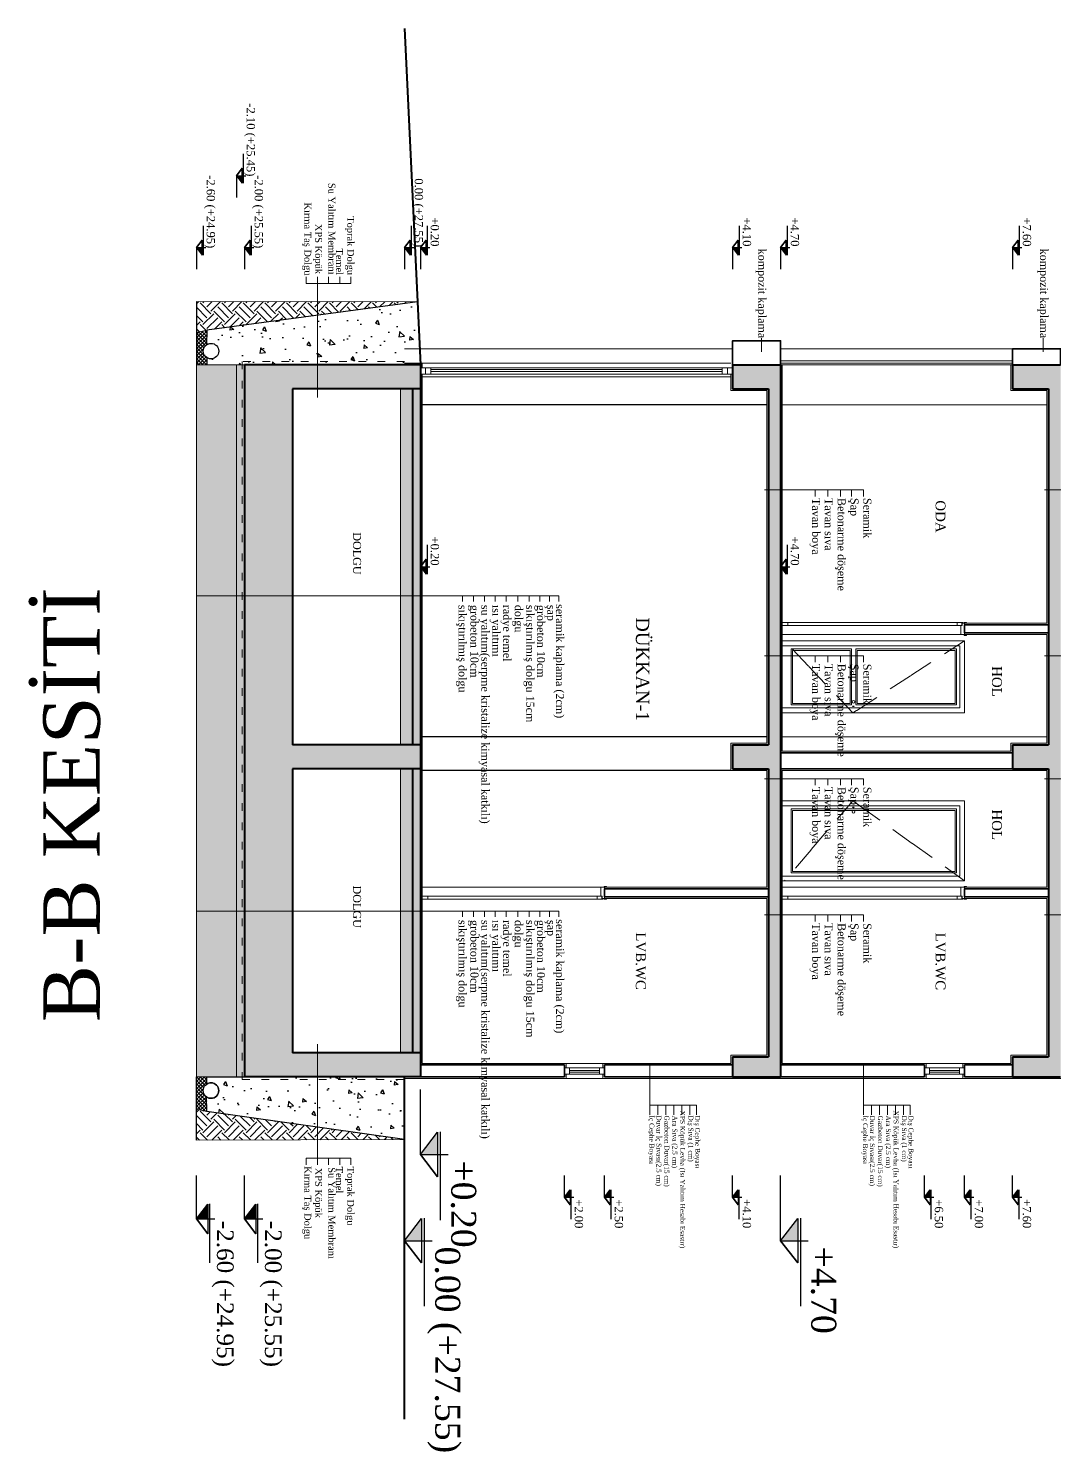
# Model space of a CAD drawing. Header units: centimetres. Extents: x 14449 to 53524, y -19051 to -10746.
# Drawn here: x 22417.9 to 22738.5, y -12371.3 to -11926.7 of the extents above; entities that cross this region are included whole.
import ezdxf

# ---------------------------------------------------------------- set-up
doc = ezdxf.new("R2010")
doc.units = ezdxf.units.CM
for name, pattern in [('ACAD_ISO03W100', [30, 12, -18]), ('DOT', [6.35, 0, -6.35]), ('IZDUSUM1', [20, 7.5, -5, 7.5, 0])]:
    doc.linetypes.add(name, pattern=pattern)
for name, color, linetype, lineweight in [('İNCE', 8, 'Continuous', 5), ('malzeme cizgisi', 242, 'Continuous', 20), ('P-TEFRİŞ', 253, 'Continuous', 5), ('P-ÖLÇÜ İÇ', 243, 'Continuous', 0), ('rtm-cam', 141, 'Continuous', 9), ('rtm-duv tugla', 22, 'Continuous', 35), ('rtm-izdusum-üst ince', 8, 'IZDUSUM1', 5), ('rtm-kapı-ahsap', 35, 'Continuous', 13), ('rtm-kesit katmanı-04', 33, 'Continuous', 25), ('rtm-kesit katmanı-05', 153, 'Continuous', 20), ('rtm-kesit katmanı-06', 136, 'Continuous', 15), ('rtm-mhl-yazı-malzeme', 7, 'Continuous', 13), ('rtm-pen-ahsap', 35, 'Continuous', 13), ('rtm-sembol kot yazı', 7, 'Continuous', 20), ('rtm-sıva', 252, 'Continuous', 15), ('rtm-tarama-betonarme', 51, 'Continuous', 13), ('rtm-tas_betonarme', 50, 'Continuous', 40)]:
    doc.layers.add(name, color=color, linetype=linetype, lineweight=lineweight)
doc.layers.add('KOT', color=1, linetype='Continuous')
doc.layers.add('Tarama', color=7, linetype='Continuous')
doc.styles.add('times new roman_1_18', font='times.ttf', dxfattribs={"height": 0.2})
doc.styles.add('VAZ-OLCU', font='times.ttf', dxfattribs={"height": 60})
doc.styles.add('ölçü', font='times.ttf', dxfattribs={"height": 10})
pattern_1 = [(315, (24182.9706, -3435.154), (1.683798, 1.683798), []), (315, (24182.9706, -3436.8378), (1.683798, 1.683798), [1.190625, -0.5953125])]

# ---------------------------------------------------------------- blocks, each defined once
blk = doc.blocks.new('kotson')
at = {"layer": 'KOT'}
blk.add_hatch(color=256, dxfattribs=at).paths.add_polyline_path([(0.3, 13.6), (18, 0), (18, 13.6)])
for p, q in [((70, 16), (0, 16)), ((18, 0), (0.3, 13.6)), ((0.3, 13.6), (35.6, 13.6)), ((18, 0), (18, 21.9)), ((35.6, 13.6), (18, 0)), ((18, 0), (35.6, 13.6)), ((18, 0), (18, 13.6)), ((18, 0), (-33.7, 0))]:
    blk.add_line(p, q, dxfattribs=at)
blk = doc.blocks.new('gfsdhfdjfg')
at = {"layer": 'malzeme cizgisi'}
for points in [[(-6256, -2123), (-6256, -1670.1)], [(-6256, -1670.1), (-6248.9, -1670.1)], [(-6256, -1681.9), (-6248.9, -1681.9)], [(-6256, -1693.8), (-6248.9, -1693.8)], [(-6256, -1707.2), (-6248.9, -1707.2)], [(-6256, -1721.4), (-6248.9, -1721.4)], [(-6256, -1736), (-6248.9, -1736)], [(-6256, -1749.6), (-6248.9, -1749.6)], [(-6256, -1763.2), (-6248.9, -1763.2)], [(-6256, -1776.9), (-6248.9, -1776.9)], [(-6256, -1790.5), (-6248.9, -1790.5)]]:
    blk.add_lwpolyline(points, dxfattribs=at)
at = {"layer": 'rtm-mhl-yazı-malzeme', "linetype": 'Continuous', "lineweight": 0, "style": 'times new roman_1_18'}
for s, p in [(' seramik kaplama (2cm)', (-6249.5, -1673.7)), ('şap', (-6244.8, -1684.6)), ('grobeton 10cm', (-6244.8, -1697.4)), ('sıkıştırılmış dolgu 15cm', (-6244.8, -1710.9)), ('dolgu', (-6244.8, -1725.1)), ('radye temel ', (-6244.8, -1739.7)), ('ısı yalıtımı', (-6244.8, -1753.3)), ('su yalıtım(serpme kristalize kimyasal katkılı)', (-6244.8, -1766.9)), ('grobeton 10cm', (-6244.8, -1780.5)), ('sıkıştırılmış dolgu ', (-6244.8, -1795.4))]:
    blk.add_text(s, height=10, dxfattribs=at).set_placement(p)

msp = doc.modelspace()

# ---------------------------------------------------------------- hatches: boundary and pattern name
at = {"layer": 'İNCE', "linetype": 'Continuous', "lineweight": -3}
h = msp.add_hatch(dxfattribs=at)
h.set_pattern_fill('EARTH', scale=0.75, angle=-45, style=0)
h.set_pattern_definition([(315, (44048.5524, 7469.9384), (6.7351921, 2e-14), [4.7625, -4.7625]), (315, (44049.815, 7471.201), (6.7351921, 2e-14), [4.7625, -4.7625]), (315, (44051.078, 7472.464), (6.7351921, 2e-14), [4.7625, -4.7625]), (45, (44051.92, 7472.464), (-2e-14, 6.7351921), [4.7625, -4.7625]), (45, (44053.183, 7471.201), (-2e-14, 6.7351921), [4.7625, -4.7625]), (45, (44054.4457, 7469.9384), (-2e-14, 6.7351921), [4.7625, -4.7625])])
h.paths.add_polyline_path([(22470.36, -12012.03), (22470.36, -12021.67), (22473.55, -12020.98), (22500.28, -12017.2), (22539.42, -12012.05)])
h = msp.add_hatch(dxfattribs=at)
h.set_pattern_fill('AR-CONC', scale=0.075, angle=-90, style=0)
h.set_pattern_definition([(320, (44036.052, 7469.938), (-1.1954314, -13.66385), [1.42875, -15.71625]), (265, (44036.052, 7469.938), (14.3292634, 2.6432566), [1.143, -12.573044]), (10.451445, (44035.953, 7468.8), (13.1338314, -11.0205935), [1.2142507, -13.3567683]), (316.1842, (44039.862, 7469.938), (-3.153175, -20.330928), [2.143125, -23.574375]), (6.63556, (44039.6, 7468.244), (18.55696, -17.80531), [1.821377, -20.03517]), (261.18415, (44039.862, 7469.938), (18.55696, -17.80531), [1.714498, -18.85948]), (291, (44038.91, 7468.033), (-7.66989, -11.3710793), [1.42875, -15.71625]), (236, (44038.91, 7468.033), (13.8140975, -4.635152), [1.143, -12.573]), (341.451445, (44038.271, 7467.086), (6.1442077, -16.0062314), [1.2142507, -13.356745]), (307.5, (44036.0524, 7469.9384), (6.3416279, -0.23164524), [0, -12.4206, 0, -12.7635, 0, -12.620625]), (277.5, (44036.0524, 7469.9384), (7.5135431, -5.0114747), [0, -7.2771, 0, -12.13485, 0, -4.810125]), (237.5, (44036.0524, 7474.1865), (-0.4296558, -10.1692946), [0, -4.7625, 0, -14.859, 0, -19.71675]), (227.5, (44036.052, 7476.0915), (1.9069868, -11.1096886), [0, -6.19125, 0, -9.8679, 0, -14.00175])])
edge = h.paths.add_edge_path()
edge.add_line((22473.55, -12020.98), (22473.54, -12025.49))
edge.add_arc((22474.9, -12027.5), 2.42, 90, 124.0183, ccw=False)
edge.add_arc((22474.9, -12027.5), 2.42, -90, 90, ccw=False)
edge.add_arc((22474.9, -12027.5), 2.42, 237.1965, 270, ccw=False)
edge.add_line((22473.58, -12029.54), (22473.58, -12031.72))
edge.add_line((22473.58, -12031.72), (22512.9, -12031.75))
edge.add_line((22512.9, -12031.75), (22540.36, -12031.76))
edge.add_line((22540.36, -12031.76), (22539.42, -12012.05))
edge.add_line((22539.42, -12012.05), (22511, -12015.68))
edge.add_line((22511, -12015.68), (22473.55, -12020.98))
at = {"layer": 'İNCE'}
h = msp.add_hatch(dxfattribs=at)
h.set_pattern_fill('GRAVEL', color=256, scale=0.375, angle=-90)
h.set_pattern_definition([(138.0127875, (24192.49564, -3442.012), (-85.724999995, 76.200000006), [1.281455, -126.864314]), (94.969741, (24191.54314, -3441.15474), (9.525000543, -114.299999955), [2.199018, -217.702683]), (42.510447, (24191.35264, -3438.964), (-104.774999963, -95.25000004), [1.550556, -153.50521]), (177.273689, (24188.9714, -3435.24924), (190.5, -9.52500002), [2.002517, -198.24914]), (202.833654, (24186.97114, -3435.154), (114.299999998, 47.625000004), [1.963626, -194.399279]), (267.273689, (24185.1614, -3435.916), (9.52500002, 190.5), [2.002517, -198.24914]), (307.6942405, (24185.06614, -3437.91624), (-95.250000007, 123.824999995), [2.648226, -262.174182]), (342.2553284, (24186.6854, -3440.01174), (209.549999994, -66.675000018), [2.500198, -247.519712]), (31.4295656, (24189.06664, -3440.77374), (123.824999993, 76.20000001), [2.009299, -198.920796]), (85.236358, (24190.7811, -3439.726), (-9.525000016, -104.775), [2.293925, -112.402264]), (132.3974378, (24190.97164, -3437.44), (-104.775000004, 114.299999996), [2.966542, -293.687897]), (48.814075, (24188.8761, -3444.679), (57.150000005, 66.675), [1.012517, -100.239622]), (81.4692344, (24189.5429, -3443.917), (-19.049999978, -123.825000003), [1.926307, -190.704896]), (135, (24189.8286, -3442.012), (-9.525, -2e-14), [1.347035, -12.123349]), (113.19859, (24190.9716, -3441.3452), (19.05, -47.625), [0.725405, -71.814834]), (201.80141, (24190.6859, -3440.6785), (28.575, 9.525), [1.025871, -50.267824]), (300.963757, (24189.7334, -3441.0595), (19.05, -28.575), [1.666199, -53.873618]), (71.56505, (24190.5906, -3442.4882), (-9.525, -19.05), [1.204827, -28.915868]), (286.38954, (24190.6859, -3435.154), (28.575, -95.25), [1.68783, -167.0956]), (340.346176, (24191.16214, -3436.77324), (-104.775, 38.100000003), [1.415996, -140.183309]), (203.19859, (24192.4956, -3442.4882), (47.625, 19.05), [1.4508, -71.089438]), (253.61046, (24191.16214, -3443.05974), (28.574999993, 95.250000002), [1.68783, -167.0956]), (249.443955, (24184.7804, -3435.154), (19.05, 47.625), [1.627632, -79.754004]), (204.775141, (24184.2089, -3436.678), (104.774999974, 47.625000057), [1.36377, -135.013475]), (336.80141, (24182.9706, -3442.5835), (47.625, -19.05), [1.4508, -71.089438]), (287.354025, (24184.30414, -3443.155), (-38.100000008, 123.824999998), [1.596685, -158.07141]), (339.443955, (24182.9706, -3437.9162), (-47.625, 19.05), [0.813816, -80.56782]), (11.309932, (24182.9706, -3442.012), (38.1, 9.525), [0.48568, -48.082481]), (75.963757, (24183.447, -3441.9167), (-9.525, -28.575), [1.963626, -37.308955]), (96.009006, (24183.92314, -3440.01174), (9.525000005, -95.25), [1.819751, -180.155118]), (213.690068, (24188.8761, -3441.0595), (19.05, 9.525), [1.373715, -32.969161]), (263.1572266, (24187.73314, -3441.8215), (-19.049999992, -161.925000001), [2.398338, -237.435034]), (330.945396, (24187.4474, -3444.2027), (-66.675, 38.1), [0.980656, -97.085221]), (1e-13, (24188.305, -3444.679), (9.525, 9.525), [0.5715, -8.9535]), (30.256437, (24184.2089, -3439.82124), (-66.675000003, -38.099999995), [1.323251, -131.002278]), (318.0127875, (24185.3519, -3439.1545), (85.724999994, -76.200000006), [2.562911, -125.582858]), (270, (24187.257, -3440.869), (9.525, -9.525), [2.4765, -7.0485]), (235.3048465, (24187.2569, -3443.3455), (-66.67499995, -95.250000036), [1.506036, -149.097438]), (164.054604, (24186.3996, -3444.5837), (-38.1, 9.525), [1.386859, -67.956188]), (117.6459754, (24185.06614, -3444.20274), (-95.249999987, 180.975000007), [2.258044, -223.546742]), (85.4260787, (24184.0184, -3442.2025), (9.525, 123.825), [2.38886, -236.496924])])
h.paths.add_polyline_path([(22470.36, -12254.26), (22482.86, -12254.26), (22482.86, -12031.76), (22470.36, -12031.76)])
h = msp.add_hatch(dxfattribs=at)
h.set_pattern_fill('TRIANG', color=256, scale=0.25, angle=-90)
h.set_pattern_definition([(330, (26161.728, -6877.5852), (2.062223, 1.190625), [1.190625, -1.190625]), (30, (26161.728, -6877.5852), (1e-09, 2.38125), [1.190625, -1.190625]), (270, (26162.7592, -6876.9899), (2.062223, -1.190625), [1.190625, -1.190625])])
h.paths.add_polyline_path([(22482.86, -12254.26), (22485.36, -12254.26), (22485.36, -12031.76), (22482.86, -12031.76)])
h = msp.add_hatch(dxfattribs=at)
h.set_pattern_fill('TRIANG', color=256, scale=0.25, angle=-90)
h.set_pattern_definition([(330, (25078.7, -5437.1568), (2.062223, 1.190625), [1.190625, -1.190625]), (30, (25078.7, -5437.1568), (1e-09, 2.38125), [1.190625, -1.190625]), (270, (25079.731, -5436.5614), (2.062223, -1.190625), [1.190625, -1.190625])])
h.paths.add_polyline_path([(22534.11, -12150.51), (22537.86, -12150.51), (22537.86, -12039.26), (22534.11, -12039.26)])
h.paths.add_polyline_path([(22537.86, -12158.01), (22534.11, -12158.01), (22534.11, -12246.76), (22537.86, -12246.76)])
at = {"layer": 'İNCE', "linetype": 'Continuous', "lineweight": -3}
h = msp.add_hatch(dxfattribs=at)
h.set_pattern_fill('AR-CONC', scale=0.075, angle=-90, style=0)
h.set_pattern_definition([(320, (44036.052, 7453.176), (-1.1954314, -13.66385), [1.42875, -15.71625]), (265, (44036.052, 7453.176), (14.3292634, 2.6432566), [1.143, -12.573044]), (10.451445, (44035.953, 7452.038), (13.1338314, -11.0205935), [1.2142507, -13.3567683]), (316.1842, (44039.862, 7453.176), (-3.153175, -20.330928), [2.143125, -23.574375]), (6.63556, (44039.6, 7451.482), (18.55696, -17.80531), [1.821377, -20.03517]), (261.18415, (44039.862, 7453.176), (18.55696, -17.80531), [1.714498, -18.85948]), (291, (44038.91, 7451.271), (-7.66989, -11.3710793), [1.42875, -15.71625]), (236, (44038.91, 7451.271), (13.8140975, -4.635152), [1.143, -12.573]), (341.451445, (44038.271, 7450.324), (6.1442077, -16.0062314), [1.2142507, -13.356745]), (307.5, (44036.0524, 7453.176), (6.3416279, -0.23164524), [0, -12.4206, 0, -12.7635, 0, -12.620625]), (277.5, (44036.0524, 7453.176), (7.5135431, -5.0114747), [0, -7.2771, 0, -12.13485, 0, -4.810125]), (237.5, (44036.0524, 7457.4244), (-0.4296558, -10.1692946), [0, -4.7625, 0, -14.859, 0, -19.71675]), (227.5, (44036.052, 7459.329), (1.9069868, -11.1096886), [0, -6.19125, 0, -9.8679, 0, -14.00175])])
edge = h.paths.add_edge_path()
edge.add_line((22473.55, -12265.04), (22473.54, -12260.52))
edge.add_arc((22474.9, -12258.51), 2.42, 235.9817, 270)
edge.add_arc((22474.9, -12258.51), 2.42, 270, 450)
edge.add_arc((22474.9, -12258.51), 2.42, 450, 482.8035)
edge.add_line((22473.58, -12256.48), (22473.58, -12254.29))
edge.add_line((22473.58, -12254.29), (22512.9, -12254.27))
edge.add_line((22512.9, -12254.27), (22535.36, -12254.26))
edge.add_line((22535.36, -12254.26), (22535.36, -12273.77))
edge.add_line((22535.36, -12273.77), (22511, -12270.33))
edge.add_line((22511, -12270.33), (22473.55, -12265.04))
h = msp.add_hatch(dxfattribs=at)
h.set_pattern_fill('EARTH', scale=0.75, angle=-45, style=0)
h.set_pattern_definition([(315, (44048.5524, 7453.1762), (6.7351921, 2e-14), [4.7625, -4.7625]), (315, (44049.815, 7454.439), (6.7351921, 2e-14), [4.7625, -4.7625]), (315, (44051.078, 7455.702), (6.7351921, 2e-14), [4.7625, -4.7625]), (45, (44051.92, 7455.702), (-2e-14, 6.7351921), [4.7625, -4.7625]), (45, (44053.183, 7454.439), (-2e-14, 6.7351921), [4.7625, -4.7625]), (45, (44054.4457, 7453.1762), (-2e-14, 6.7351921), [4.7625, -4.7625])])
h.paths.add_polyline_path([(22470.36, -12273.98), (22470.36, -12264.35), (22473.55, -12265.04), (22500.28, -12268.82), (22535.36, -12273.77)])
at = {"layer": 'rtm-tarama-betonarme'}
h = msp.add_hatch(dxfattribs=at)
h.set_pattern_fill('ANSI33', color=256, scale=0.375, angle=-90, style=0)
h.set_pattern_definition(pattern_1)
h.paths.add_polyline_path([(22540.36, -12254.26), (22540.36, -12246.76), (22500.36, -12246.76), (22500.36, -12158.01), (22540.36, -12158.01), (22540.36, -12150.51), (22500.36, -12150.51), (22500.36, -12039.26), (22540.36, -12039.26), (22540.36, -12031.76), (22485.36, -12031.76), (22485.36, -12254.26)])
h = msp.add_hatch(dxfattribs=at)
h.set_pattern_fill('ANSI33', color=256, scale=0.375, angle=-90, style=0)
h.set_pattern_definition(pattern_1)
h.paths.add_polyline_path([(22649.11, -12158.01), (22649.11, -12247.99), (22637.86, -12247.99), (22637.86, -12254.26), (22652.86, -12254.26), (22652.86, -12031.76), (22637.86, -12031.76), (22637.86, -12039.26), (22649.11, -12039.26), (22649.11, -12150.51), (22637.86, -12150.51), (22637.86, -12158.01)])
h = msp.add_hatch(dxfattribs=at)
h.set_pattern_fill('ANSI33', color=256, scale=0.375, angle=-90, style=0)
h.set_pattern_definition([(315, (24270.4706, -3435.154), (1.683798, 1.683798), []), (315, (24270.4706, -3436.8378), (1.683798, 1.683798), [1.190625, -0.5953125])])
h.paths.add_polyline_path([(22736.61, -12158.01), (22736.61, -12247.99), (22725.36, -12247.99), (22725.36, -12254.26), (22740.36, -12254.26), (22740.36, -12031.76), (22725.36, -12031.76), (22725.36, -12039.26), (22736.61, -12039.26), (22736.61, -12150.51), (22725.36, -12150.51), (22725.36, -12158.01)])
h = msp.add_hatch(dxfattribs=at)
h.set_pattern_fill('ANSI33', color=256, scale=0.375, angle=-90, style=0)
h.set_pattern_definition([(315, (25078.7, -5437.1568), (1.683798, 1.683798), []), (315, (25078.7, -5438.8406), (1.683798, 1.683798), [1.190625, -0.5953125])])
h.paths.add_polyline_path([(22537.86, -12150.51), (22540.36, -12150.51), (22540.36, -12039.26), (22537.86, -12039.26)])
h.paths.add_polyline_path([(22540.36, -12158.01), (22537.86, -12158.01), (22537.86, -12246.76), (22540.36, -12246.76)])
at = {"layer": 'Tarama'}
h = msp.add_hatch(dxfattribs=at)
h.set_pattern_fill('ANSI37', scale=0.25, angle=-90, style=0)
h.set_pattern_definition([(315, (67803.4173, 12583.2527), (0.561266008, 0.561266008), []), (45, (67803.4173, 12583.2527), (-0.561266008, 0.561266008), [])])
edge = h.paths.add_edge_path()
edge.add_arc((22474.89, -12027.54), 2.42, 122.8035, 180, ccw=False)
edge.add_line((22473.58, -12025.5), (22473.58, -12021.01))
edge.add_line((22473.58, -12021.01), (22470.35, -12021.68))
edge.add_line((22470.35, -12021.68), (22470.35, -12027.54))
edge.add_line((22470.35, -12027.54), (22472.47, -12027.54))
edge = h.paths.add_edge_path()
edge.add_line((22473.58, -12031.75), (22473.58, -12029.57))
edge.add_arc((22474.89, -12027.54), 2.42, 180, 237.1965, ccw=False)
edge.add_line((22472.47, -12027.54), (22470.35, -12027.54))
edge.add_line((22470.35, -12027.54), (22470.35, -12031.75))
edge.add_line((22470.35, -12031.75), (22473.58, -12031.75))
h = msp.add_hatch(dxfattribs=at)
h.set_pattern_fill('ANSI37', scale=0.25, angle=-90, style=0)
h.set_pattern_definition([(315, (67803.4173, 12566.4906), (0.561266008, 0.561266008), []), (45, (67803.4173, 12566.4906), (-0.561266008, 0.561266008), [])])
edge = h.paths.add_edge_path()
edge.add_arc((22474.89, -12258.48), 2.42, 180, 237.1965)
edge.add_line((22473.58, -12260.51), (22473.58, -12265))
edge.add_line((22473.58, -12265), (22470.35, -12264.34))
edge.add_line((22470.35, -12264.34), (22470.35, -12258.48))
edge.add_line((22470.35, -12258.48), (22472.47, -12258.48))
edge = h.paths.add_edge_path()
edge.add_line((22473.58, -12254.26), (22473.58, -12256.44))
edge.add_arc((22474.89, -12258.48), 2.42, 122.8035, 180)
edge.add_line((22472.47, -12258.48), (22470.35, -12258.48))
edge.add_line((22470.35, -12258.48), (22470.35, -12254.26))
edge.add_line((22470.35, -12254.26), (22473.58, -12254.26))

# ---------------------------------------------------------------- linework, layer by layer
at = {"layer": 'İNCE', "color": 7, "linetype": 'Continuous', "lineweight": -3}
for points in [[(22473.55, -12020.98), (22473.54, -12025.49, -0.149533), (22474.9, -12025.08, -1), (22474.9, -12029.92, -0.144118), (22473.58, -12029.54), (22473.58, -12031.72), (22540.36, -12031.76), (22540.36, -12031.76), (22540.36, -12031.76), (22539.42, -12012.05)], [(22473.55, -12265.04), (22473.54, -12260.52, 0.149533), (22474.9, -12260.93, 1), (22474.9, -12256.09, 0.144118), (22473.58, -12256.48), (22473.58, -12254.29), (22535.36, -12254.26), (22535.36, -12254.26), (22535.36, -12254.26), (22535.36, -12273.77)]]:
    msp.add_lwpolyline(points, format="xyb", close=True, dxfattribs=at)
at = {"layer": 'malzeme cizgisi'}
for p, q in [((22504.64, -12006.41), (22504.64, -12004.29)), ((22504.64, -12006.41), (22518.64, -12006.41)), ((22508.14, -12006.41), (22508.14, -12004.29)), ((22508.14, -12041.97), (22508.14, -12006.41)), ((22511.64, -12006.41), (22511.64, -12004.29)), ((22515.14, -12006.41), (22515.14, -12004.29)), ((22518.64, -12006.41), (22518.64, -12004.29)), ((22678.74, -12070.84), (22647.86, -12070.84)), ((22663.67, -12070.84), (22663.67, -12072.87)), ((22667.62, -12070.84), (22667.62, -12072.87)), ((22671.58, -12070.84), (22671.58, -12072.87)), ((22674.99, -12072.87), (22674.99, -12070.84)), ((22678.74, -12072.87), (22678.74, -12070.84)), ((22766.24, -12070.84), (22735.36, -12070.84)), ((22678.74, -12122.64), (22647.86, -12122.64)), ((22663.67, -12122.64), (22663.67, -12124.67)), ((22667.62, -12122.64), (22667.62, -12124.67)), ((22671.58, -12122.64), (22671.58, -12124.67)), ((22674.99, -12124.67), (22674.99, -12122.64)), ((22678.74, -12124.67), (22678.74, -12122.64)), ((22766.24, -12122.64), (22735.36, -12122.64)), ((22678.74, -12161.1), (22647.86, -12161.1)), ((22663.67, -12161.1), (22663.67, -12163.13)), ((22667.62, -12161.1), (22667.62, -12163.13)), ((22671.58, -12161.1), (22671.58, -12163.13)), ((22674.99, -12163.13), (22674.99, -12161.1)), ((22678.74, -12163.13), (22678.74, -12161.1)), ((22766.24, -12161.1), (22735.36, -12161.1)), ((22678.74, -12203.65), (22647.86, -12203.65)), ((22663.67, -12203.65), (22663.67, -12205.68)), ((22667.62, -12203.65), (22667.62, -12205.68)), ((22671.58, -12203.65), (22671.58, -12205.68)), ((22674.99, -12205.68), (22674.99, -12203.65)), ((22678.74, -12205.68), (22678.74, -12203.65)), ((22766.24, -12203.65), (22735.36, -12203.65)), ((22508.14, -12244.04), (22508.14, -12279.6)), ((22612.03, -12263.06), (22612.03, -12266.12)), ((22614.53, -12263.06), (22614.53, -12266.12)), ((22617.03, -12263.06), (22617.03, -12266.12)), ((22619.53, -12263.06), (22619.53, -12266.12)), ((22622.03, -12263.06), (22622.03, -12266.12)), ((22624.53, -12263.06), (22624.53, -12266.12)), ((22626.62, -12263.06), (22626.62, -12266.12)), ((22678.74, -12263.06), (22678.74, -12266.12)), ((22681.24, -12263.06), (22681.24, -12266.12)), ((22683.74, -12263.06), (22683.74, -12266.12)), ((22686.24, -12263.06), (22686.24, -12266.12)), ((22688.74, -12263.06), (22688.74, -12266.12)), ((22691.24, -12263.06), (22691.24, -12266.12)), ((22693.33, -12263.06), (22693.33, -12266.12)), ((22504.64, -12279.6), (22518.64, -12279.6)), ((22504.64, -12279.6), (22504.64, -12281.73)), ((22508.14, -12279.6), (22508.14, -12281.73)), ((22511.64, -12279.6), (22511.64, -12281.73)), ((22515.14, -12279.6), (22515.14, -12281.73)), ((22518.64, -12279.6), (22518.64, -12281.73))]:
    msp.add_line(p, q, dxfattribs=at)
for points in [[(22612.03, -12263.06), (22612.03, -12250.01)], [(22678.74, -12263.06), (22678.74, -12250.01)], [(22626.62, -12263.06), (22612.03, -12263.06)], [(22693.33, -12263.06), (22678.74, -12263.06)]]:
    msp.add_lwpolyline(points, dxfattribs=at)
at = {"layer": 'P-ÖLÇÜ İÇ', "color": 7}
for points in [[(22470.36, -12012.03), (22470.36, -12021.67), (22473.55, -12020.98), (22539.42, -12012.05), (22539.42, -12012.05)], [(22470.36, -12273.98), (22470.36, -12264.35), (22473.55, -12265.04), (22535.36, -12273.77), (22535.36, -12273.77)]]:
    msp.add_lwpolyline(points, close=True, dxfattribs=at)
at = {"layer": 'rtm-cam'}
for p, q in [((22543.57, -12033.26), (22634.64, -12033.26)), ((22586.96, -12252.77), (22596.26, -12252.77)), ((22699.46, -12252.77), (22708.76, -12252.77))]:
    msp.add_line(p, q, dxfattribs=at)
at = {"layer": 'rtm-duv tugla'}
for p, q in [((22710.36, -12113.01), (22736.61, -12113.01)), ((22710.36, -12115.51), (22710.36, -12113.01)), ((22710.36, -12115.51), (22736.61, -12115.51)), ((22652.86, -12153.01), (22725.36, -12153.01)), ((22652.86, -12158.01), (22725.36, -12158.01)), ((22649.11, -12195.51), (22597.86, -12195.51)), ((22597.86, -12195.51), (22597.86, -12198.01)), ((22649.11, -12198.01), (22597.86, -12198.01)), ((22736.61, -12195.51), (22710.36, -12195.51)), ((22710.36, -12195.51), (22710.36, -12198.01)), ((22736.61, -12198.01), (22710.36, -12198.01)), ((22585.36, -12250.51), (22540.36, -12250.51)), ((22585.36, -12250.51), (22585.36, -12254.26)), ((22637.86, -12250.51), (22597.86, -12250.51)), ((22597.86, -12250.51), (22597.86, -12254.26)), ((22697.86, -12250.51), (22652.86, -12250.51)), ((22697.86, -12250.51), (22697.86, -12254.26)), ((22725.36, -12250.51), (22710.36, -12250.51)), ((22710.36, -12250.51), (22710.36, -12254.26)), ((22585.36, -12254.26), (22540.36, -12254.26)), ((22637.86, -12254.26), (22597.86, -12254.26)), ((22697.86, -12254.26), (22652.86, -12254.26)), ((22725.36, -12254.26), (22710.36, -12254.26))]:
    msp.add_line(p, q, dxfattribs=at)
for points in [[(22637.86, -12031.76), (22637.86, -12024.26), (22652.86, -12024.26), (22652.86, -12031.76), (22637.86, -12031.76)], [(22725.36, -12031.76), (22725.36, -12026.76), (22740.36, -12026.76), (22740.36, -12031.76), (22725.36, -12031.76)]]:
    msp.add_lwpolyline(points, dxfattribs=at)
at = {"layer": 'rtm-izdusum-üst ince', "lineweight": 9}
for points in [[(22710.36, -12118.01), (22675.46, -12140.51), (22654.11, -12118.01)], [(22710.36, -12193.01), (22675.46, -12168.01), (22654.11, -12193.01)]]:
    msp.add_lwpolyline(points, dxfattribs=at)
at = {"layer": 'rtm-kapı-ahsap'}
for p, q in [((22653.39, -12112.26), (22709.86, -12112.26)), ((22653.39, -12113.22), (22653.39, -12112.26)), ((22709.49, -12113.22), (22653.39, -12113.22)), ((22655.12, -12112.26), (22655.12, -12113.22)), ((22708.09, -12112.26), (22708.09, -12113.22)), ((22709.61, -12113.25), (22709.24, -12113.25)), ((22709.24, -12113.25), (22709.24, -12116.01)), ((22709.49, -12112.49), (22709.86, -12112.49)), ((22709.49, -12113.22), (22709.49, -12112.49)), ((22709.61, -12112.51), (22709.61, -12113.25)), ((22710.36, -12112.51), (22709.61, -12112.51)), ((22709.86, -12112.51), (22709.86, -12112.26)), ((22710.22, -12112.26), (22710.97, -12112.26)), ((22710.22, -12112.51), (22710.22, -12112.26)), ((22710.97, -12112.51), (22710.22, -12112.51)), ((22710.36, -12112.51), (22710.36, -12116.01)), ((22710.97, -12112.26), (22710.97, -12112.51)), ((22709.24, -12116.01), (22653.36, -12116.01)), ((22709.24, -12116.01), (22710.36, -12116.01)), ((22710.22, -12116.01), (22710.22, -12116.29)), ((22710.99, -12116.01), (22710.22, -12116.01)), ((22710.22, -12116.29), (22710.99, -12116.29)), ((22710.99, -12116.29), (22710.99, -12116.01)), ((22597.72, -12195.01), (22597.72, -12194.72)), ((22597.72, -12194.72), (22598.49, -12194.72)), ((22598.49, -12194.72), (22598.49, -12195.01)), ((22710.22, -12195.01), (22710.22, -12194.72)), ((22710.22, -12194.72), (22710.99, -12194.72)), ((22710.99, -12194.72), (22710.99, -12195.01)), ((22596.74, -12195.01), (22540.86, -12195.01)), ((22596.99, -12197.8), (22540.89, -12197.8)), ((22540.89, -12197.8), (22540.89, -12198.75)), ((22540.89, -12198.75), (22597.36, -12198.75)), ((22542.62, -12198.75), (22542.62, -12197.8)), ((22595.59, -12198.75), (22595.59, -12197.8)), ((22596.74, -12195.01), (22597.86, -12195.01)), ((22596.74, -12197.76), (22596.74, -12195.01)), ((22597.11, -12197.76), (22596.74, -12197.76)), ((22596.99, -12197.8), (22596.99, -12198.52)), ((22596.99, -12198.52), (22597.36, -12198.52)), ((22597.11, -12198.51), (22597.11, -12197.76)), ((22597.86, -12198.51), (22597.11, -12198.51)), ((22597.36, -12198.51), (22597.36, -12198.75)), ((22598.49, -12195.01), (22597.72, -12195.01)), ((22598.47, -12198.51), (22597.72, -12198.51)), ((22597.72, -12198.51), (22597.72, -12198.75)), ((22597.72, -12198.75), (22598.47, -12198.75)), ((22597.86, -12198.51), (22597.86, -12195.01)), ((22598.47, -12198.75), (22598.47, -12198.51)), ((22709.24, -12195.01), (22653.36, -12195.01)), ((22709.49, -12197.8), (22653.39, -12197.8)), ((22653.39, -12197.8), (22653.39, -12198.75)), ((22653.39, -12198.75), (22709.86, -12198.75)), ((22655.12, -12198.75), (22655.12, -12197.8)), ((22708.09, -12198.75), (22708.09, -12197.8)), ((22709.24, -12195.01), (22710.36, -12195.01)), ((22709.24, -12197.76), (22709.24, -12195.01)), ((22709.61, -12197.76), (22709.24, -12197.76)), ((22709.49, -12197.8), (22709.49, -12198.52)), ((22709.49, -12198.52), (22709.86, -12198.52)), ((22709.61, -12198.51), (22709.61, -12197.76)), ((22710.36, -12198.51), (22709.61, -12198.51)), ((22709.86, -12198.51), (22709.86, -12198.75)), ((22710.99, -12195.01), (22710.22, -12195.01)), ((22710.97, -12198.51), (22710.22, -12198.51)), ((22710.22, -12198.51), (22710.22, -12198.75)), ((22710.22, -12198.75), (22710.97, -12198.75)), ((22710.36, -12198.51), (22710.36, -12195.01)), ((22710.97, -12198.75), (22710.97, -12198.51))]:
    msp.add_line(p, q, dxfattribs=at)
at = {"layer": 'rtm-kapı-ahsap', "const_width": 0.097}
for points in [[(22710.09, -12112.36, -1), (22709.94, -12112.36, -1)], [(22597.59, -12198.65, 1), (22597.44, -12198.65, 1)], [(22710.09, -12198.65, 1), (22709.94, -12198.65, 1)]]:
    msp.add_lwpolyline(points, format="xyb", close=True, dxfattribs=at)
at = {"layer": 'rtm-kesit katmanı-04'}
for p, q in [((22648.61, -12044.26), (22540.86, -12044.26)), ((22648.61, -12148.01), (22540.86, -12148.01)), ((22637.36, -12158.51), (22540.86, -12158.51))]:
    msp.add_line(p, q, dxfattribs=at)
at = {"layer": 'rtm-kesit katmanı-04', "lineweight": 9}
for p, q in [((22708.84, -12119.54), (22653.36, -12119.54)), ((22708.84, -12138.98), (22708.84, -12119.54)), ((22708.84, -12138.98), (22653.36, -12138.98)), ((22708.84, -12169.54), (22653.36, -12169.54)), ((22708.84, -12169.54), (22708.84, -12191.48)), ((22708.84, -12191.48), (22653.36, -12191.48))]:
    msp.add_line(p, q, dxfattribs=at)
for points in [[(22653.36, -12118.01), (22710.36, -12118.01), (22710.36, -12140.51), (22653.36, -12140.51)], [(22653.36, -12193.01), (22710.36, -12193.01), (22710.36, -12168.01), (22653.36, -12168.01)]]:
    msp.add_lwpolyline(points, dxfattribs=at)
at = {"layer": 'rtm-kesit katmanı-05', "lineweight": 9}
for p, q in [((22675.02, -12137.97), (22675.02, -12120.54)), ((22676.36, -12137.94), (22676.36, -12120.54)), ((22675.65, -12170.98), (22656.58, -12170.98)), ((22656.58, -12170.98), (22656.58, -12190.03)), ((22707.39, -12170.98), (22675.72, -12170.98)), ((22707.39, -12190.03), (22707.39, -12170.98)), ((22707.39, -12170.98), (22707.39, -12170.98)), ((22656.58, -12190.03), (22706.2, -12190.03)), ((22676.81, -12190.03), (22707.39, -12190.03))]:
    msp.add_line(p, q, dxfattribs=at)
for points in [[(22675.02, -12137.97), (22656.14, -12137.97), (22656.14, -12120.54), (22675.02, -12120.54)], [(22674.58, -12120.98), (22674.58, -12137.53), (22656.58, -12137.53), (22656.58, -12120.98), (22674.58, -12120.98)], [(22676.36, -12120.54), (22707.83, -12120.54), (22707.83, -12137.97)], [(22707.83, -12137.97), (22676.36, -12137.97)], [(22679, -12170.54), (22656.14, -12170.54), (22656.14, -12190.47), (22706.82, -12190.47)], [(22676.36, -12190.47), (22707.83, -12190.47), (22707.83, -12170.54)], [(22707.83, -12170.54), (22676.36, -12170.54)]]:
    msp.add_lwpolyline(points, dxfattribs=at)
msp.add_lwpolyline([(22707.39, -12137.53), (22676.81, -12137.53), (22676.81, -12120.98), (22707.39, -12120.98), (22707.39, -12137.53)], close=True, dxfattribs=at)
at = {"layer": 'rtm-kesit katmanı-06', "lineweight": 9}
for centre in [(22675.68, -12137.08), (22675.68, -12171.43)]:
    msp.add_circle(centre, 0.446, dxfattribs=at)
msp.add_ellipse((22675.62, -12138.47), major_axis=(0.233, 0), ratio=0.398742, start_param=3.141593, end_param=9.424778, dxfattribs=at)
at = {"layer": 'rtm-kesit katmanı-06', "lineweight": 9, "extrusion": (0, 0, -1)}
msp.add_ellipse((22675.62, -12170.05), major_axis=(0.233, 0), ratio=0.398742, start_param=3.141593, end_param=9.424778, dxfattribs=at)
at = {"layer": 'rtm-mhl-yazı-malzeme', "linetype": 'Continuous', "lineweight": 0}
for p, q in [((22646.87, -12027.76), (22646.87, -12023.47)), ((22734.93, -12027.76), (22734.93, -12023.47))]:
    msp.add_line(p, q, dxfattribs=at)
at = {"layer": 'rtm-pen-ahsap'}
for p, q in [((22637.36, -12031.26), (22540.77, -12031.26)), ((22541.96, -12034.69), (22541.96, -12032.71)), ((22637.86, -12032.7), (22543.57, -12032.71)), ((22543.57, -12034.69), (22543.57, -12032.71)), ((22634.64, -12033.82), (22543.57, -12033.82)), ((22634.64, -12034.68), (22543.57, -12034.69)), ((22634.64, -12034.69), (22634.64, -12032.71)), ((22636.26, -12034.69), (22636.26, -12032.71)), ((22637.36, -12035.51), (22540.86, -12035.51)), ((22597.82, -12250.01), (22585.36, -12250.01)), ((22586.96, -12251.35), (22586.96, -12253.33)), ((22597.86, -12251.35), (22586.96, -12251.35)), ((22596.26, -12252.21), (22586.96, -12252.21)), ((22596.26, -12251.35), (22596.26, -12253.33)), ((22710.32, -12250.01), (22697.86, -12250.01)), ((22699.46, -12251.35), (22699.46, -12253.33)), ((22710.36, -12251.35), (22699.46, -12251.35)), ((22708.76, -12252.21), (22699.46, -12252.21)), ((22708.76, -12251.35), (22708.76, -12253.33)), ((22585.86, -12254.77), (22597.31, -12254.77)), ((22597.86, -12253.33), (22586.96, -12253.33)), ((22698.36, -12254.77), (22709.81, -12254.77)), ((22710.36, -12253.33), (22699.46, -12253.33))]:
    msp.add_line(p, q, dxfattribs=at)
for points in [[(22543.57, -12034.69), (22540.36, -12034.68), (22540.36, -12032.71), (22543.57, -12032.71)], [(22634.64, -12034.69), (22637.86, -12034.68), (22637.86, -12032.71), (22634.64, -12032.71)], [(22725.36, -12030.51), (22652.86, -12030.51)], [(22652.86, -12031.26), (22725.36, -12031.26)], [(22586.96, -12251.35), (22585.36, -12251.35), (22585.36, -12253.33), (22586.96, -12253.33)], [(22699.46, -12251.35), (22697.86, -12251.35), (22697.86, -12253.33), (22699.46, -12253.33)]]:
    msp.add_lwpolyline(points, dxfattribs=at)
at = {"layer": 'rtm-sıva'}
for p, q in [((22637.86, -12026.76), (22535.36, -12026.76)), ((22725.36, -12026.76), (22652.86, -12026.76)), ((22485.36, -12031.76), (22470.36, -12031.76)), ((22470.36, -12031.76), (22470.36, -12254.26)), ((22482.86, -12031.76), (22482.86, -12254.26)), ((22725.36, -12031.76), (22652.86, -12031.76)), ((22534.11, -12039.26), (22534.11, -12150.51)), ((22653.36, -12044.26), (22736.11, -12044.26)), ((22736.11, -12148.01), (22653.36, -12148.01)), ((22534.11, -12158.01), (22534.11, -12246.76)), ((22485.36, -12254.26), (22470.36, -12254.26))]:
    msp.add_line(p, q, dxfattribs=at)
at = {"layer": 'rtm-sıva', "color": 3, "linetype": 'ACAD_ISO03W100', "ltscale": 0.2}
msp.add_lwpolyline([(22535.36, -12030.76), (22484.61, -12030.76), (22484.63, -12255.04), (22535.36, -12255.04)], dxfattribs=at)
at = {"layer": 'rtm-sıva'}
for points in [[(22540.86, -12032.71), (22540.86, -12031.26), (22535.35, -12031.26)], [(22585.86, -12251.35), (22585.86, -12250.01), (22540.86, -12250.01), (22540.86, -12034.68)], [(22637.36, -12034.68), (22637.36, -12039.76), (22648.61, -12039.76), (22648.61, -12150.01), (22637.36, -12150.01), (22637.36, -12158.51), (22648.61, -12158.51), (22648.61, -12195.01), (22597.86, -12195.01)], [(22710.36, -12116.01), (22736.11, -12116.01), (22736.11, -12150.01), (22724.86, -12150.01), (22724.86, -12152.51), (22653.36, -12152.51), (22653.36, -12031.76)], [(22724.86, -12031.76), (22724.86, -12039.76), (22736.11, -12039.76), (22736.11, -12112.51), (22710.22, -12112.51)], [(22698.36, -12251.35), (22698.36, -12250.01), (22653.36, -12250.01), (22653.36, -12158.51), (22736.11, -12158.51), (22736.11, -12195.01), (22710.36, -12195.01)], [(22597.86, -12198.51), (22648.61, -12198.51), (22648.61, -12247.49), (22637.36, -12247.49), (22637.36, -12250.01), (22597.36, -12250.01), (22597.36, -12251.35)], [(22710.36, -12198.51), (22736.11, -12198.51), (22736.11, -12247.49), (22724.86, -12247.49), (22724.86, -12250.01), (22709.86, -12250.01), (22709.86, -12251.35)], [(22585.86, -12253.33), (22585.86, -12254.76), (22535.35, -12254.76)], [(22698.36, -12253.33), (22698.36, -12254.76), (22597.36, -12254.76), (22597.36, -12253.33)], [(22785.86, -12253.33), (22785.86, -12254.76), (22709.86, -12254.76), (22709.86, -12253.33)]]:
    msp.add_lwpolyline(points, dxfattribs=at)
at = {"layer": 'rtm-tas_betonarme'}
for p, q in [((22535.36, -11926.69), (22540.36, -12031.76)), ((22485.36, -12031.76), (22485.36, -12254.26)), ((22540.36, -12031.76), (22485.36, -12031.76)), ((22540.36, -12031.76), (22540.36, -12254.26)), ((22637.86, -12031.76), (22637.86, -12039.26)), ((22637.86, -12031.76), (22652.86, -12031.76)), ((22652.86, -12031.76), (22652.86, -12254.26)), ((22725.36, -12031.76), (22725.36, -12039.26)), ((22725.36, -12031.76), (22740.36, -12031.76)), ((22500.36, -12039.26), (22500.36, -12150.51)), ((22540.36, -12039.26), (22500.36, -12039.26)), ((22537.86, -12039.26), (22537.86, -12150.51)), ((22637.86, -12039.26), (22649.11, -12039.26)), ((22649.11, -12039.26), (22649.11, -12150.51)), ((22725.36, -12039.26), (22736.61, -12039.26)), ((22736.61, -12039.26), (22736.61, -12150.51)), ((22540.36, -12150.51), (22500.36, -12150.51)), ((22637.86, -12150.51), (22637.86, -12158.01)), ((22637.86, -12150.51), (22649.11, -12150.51)), ((22725.36, -12150.51), (22725.36, -12158.01)), ((22725.36, -12150.51), (22736.61, -12150.51)), ((22500.36, -12158.01), (22500.36, -12246.76)), ((22540.36, -12158.01), (22500.36, -12158.01)), ((22537.86, -12158.01), (22537.86, -12246.76)), ((22637.86, -12158.01), (22649.11, -12158.01)), ((22649.11, -12158.01), (22649.11, -12247.99)), ((22725.36, -12158.01), (22736.61, -12158.01)), ((22736.61, -12158.01), (22736.61, -12247.99)), ((22540.36, -12246.76), (22500.36, -12246.76)), ((22637.86, -12247.99), (22637.86, -12254.26)), ((22637.86, -12247.99), (22649.11, -12247.99)), ((22725.36, -12247.99), (22725.36, -12254.26)), ((22725.36, -12247.99), (22736.61, -12247.99)), ((22540.36, -12254.26), (22485.36, -12254.26)), ((22535.36, -12361.12), (22535.36, -12254.26)), ((22637.86, -12254.26), (22652.86, -12254.26)), ((22725.36, -12254.26), (22740.36, -12254.26))]:
    msp.add_line(p, q, dxfattribs=at)
at = {"layer": 'Tarama', "color": 7}
for p, q in [((22470.36, -12012.03), (22470.36, -12031.76)), ((22470.36, -12273.98), (22470.36, -12254.26))]:
    msp.add_line(p, q, dxfattribs=at)
for centre in [(22474.9, -12027.5), (22474.9, -12258.51)]:
    msp.add_circle(centre, 2.42, dxfattribs=at)

# ---------------------------------------------------------------- block references
at = {"layer": 'KOT', "rotation": 270.0000000000002}
for p, xscale, yscale, zscale in [((22482.86, -11975.06), -0.13125, 0.13125, 0.13125), ((22470.36, -11997.51), -0.13125, 0.13125, 0.13125), ((22485.36, -11997.51), -0.13125, 0.13125, 0.13125), ((22535.36, -11997.51), -0.13125, 0.13125, 0.13125), ((22540.36, -11997.51), -0.13125, 0.13125, 0.13125), ((22637.86, -11997.51), -0.13125, 0.13125, 0.13125), ((22652.86, -11997.51), -0.13125, 0.13125, 0.13125), ((22725.36, -11997.51), -0.13125, 0.13125, 0.13125), ((22540.36, -12097.2), -0.13125, 0.13125, 0.13125), ((22652.86, -12097.2), -0.13125, 0.13125, 0.13125), ((22540.36, -12271.41), 0.39375, 0.39375, 0.39375), ((22470.36, -12293.9), 0.2625, 0.2625, 0.2625), ((22485.36, -12293.9), 0.2625, 0.2625, 0.2625), ((22535.36, -12298.33), 0.39375, 0.39375, 0.39375), ((22585.36, -12289.48), 0.13125, 0.13125, 0.13125), ((22597.86, -12289.48), 0.13125, 0.13125, 0.13125), ((22637.86, -12289.48), 0.13125, 0.13125, 0.13125), ((22652.86, -12298.33), 0.39375, 0.39375, 0.39375), ((22697.86, -12289.48), 0.13125, 0.13125, 0.13125), ((22710.36, -12289.48), 0.13125, 0.13125, 0.13125), ((22725.36, -12289.48), 0.13125, 0.13125, 0.13125)]:
    msp.add_blockref('kotson', p, dxfattribs=dict(at, xscale=xscale, yscale=yscale, zscale=zscale))
at = {"layer": 'P-TEFRİŞ', "linetype": 'DOT', "xscale": 0.25, "yscale": 0.25, "zscale": 0.25, "rotation": 270.0000000000002}
for p in [(23001.11, -13667.97), (23001.11, -13766.41)]:
    msp.add_blockref('gfsdhfdjfg', p, dxfattribs=at)

# ---------------------------------------------------------------- texts
at = {"layer": 'rtm-mhl-yazı-malzeme', "linetype": 'Continuous', "lineweight": 0, "style": 'times new roman_1_18'}
for s, p in [('kompozit kaplama', (22645.89, -11995.48)), ('kompozit kaplama', (22733.95, -11995.48)), ('Tavan boya', (22662.74, -12073.37)), ('Tavan sıva', (22666.69, -12073.37)), ('Betonarme döşeme', (22670.71, -12073.37)), ('Şap', (22674.72, -12073.37)), ('Seramik', (22678.74, -12073.37)), ('Tavan boya', (22662.74, -12125.17)), ('Tavan sıva', (22666.69, -12125.17)), ('Betonarme döşeme', (22670.71, -12125.17)), ('Şap', (22674.72, -12125.17)), ('Seramik', (22678.74, -12125.17)), ('Tavan boya', (22662.74, -12163.63)), ('Tavan sıva', (22666.69, -12163.63)), ('Betonarme döşeme', (22670.71, -12163.63)), ('Şap', (22674.72, -12163.63)), ('Seramik', (22678.74, -12163.63)), ('Tavan boya', (22662.74, -12206.18)), ('Tavan sıva', (22666.69, -12206.18)), ('Betonarme döşeme', (22670.71, -12206.18)), ('Şap', (22674.72, -12206.18)), ('Seramik', (22678.74, -12206.18))]:
    msp.add_text(s, height=2.5, rotation=270, dxfattribs=at).set_placement(p)
at = {"layer": 'rtm-mhl-yazı-malzeme', "style": 'ölçü'}
for s, height, p in [('ODA', 3.087, (22701.32, -12074.11)), ('DOLGU', 2.5, (22519.3, -12084.1)), ('HOL', 3.087, (22718.94, -12125.91)), ('HOL', 3.087, (22718.94, -12170.67)), ('DOLGU', 2.5, (22519.3, -12194.45)), ('LVB.WC', 3.087, (22607.66, -12209.07)), ('LVB.WC', 3.087, (22701.32, -12209.14))]:
    msp.add_text(s, height=height, rotation=270, dxfattribs=at).set_placement(p)
at = {"layer": 'rtm-mhl-yazı-malzeme', "lineweight": 30, "style": 'ölçü'}
msp.add_text('DÜKKAN-1', height=4.167, rotation=270, dxfattribs=at).set_placement((22607.66, -12110.64))
at = {"layer": 'rtm-mhl-yazı-malzeme', "linetype": 'Continuous', "lineweight": 0, "rotation": 270, "style": 'times new roman_1_18'}
for s, width, heights, insert, char_height, attachment_point in [('{\\H0.8x;Su Yalıtım Membranı}', 147.2309, [13.31], (22513.74, -12003.58), 2.7, 3), ('\\pxt9;{\\H0.8x;Kırma Taş Dolgu}', 147.2309, [13.31], (22506.22, -12003.89), 2.7, 3), ('{\\H0.8x;Toprak Dolgu}', 75.0446, [13.31], (22519.62, -12003.75), 2.7, 3), ('{\\H0.8x;XPS Köpük}', 147.2309, [13.31], (22509.61, -12003.42), 2.7, 3), ('{\\H0.8x;Temel}', 107.0407, [13.31], (22516.12, -12003.75), 2.7, 3), ('{\\H0.6x;XPS Köpük Levha (Isı Yalıtım Hesabı Esastır) }', 201.3, [10.27], (22623.02, -12307.76), 2.5, 3), ('{\\H0.6x;XPS Köpük Levha (Isı Yalıtım Hesabı Esastır) }', 201.3, [10.27], (22689.73, -12307.76), 2.5, 3), ('{\\H0.6x;İç Cephe Boyası}', 70.5948, [10.27], (22613.39, -12266.3), 2.5, 1), ('{\\H0.6x;Duvar İç Sıvası(2.5 cm)}', 87.0484, [10.27], (22615.6, -12266.3), 2.5, 1), ('{\\H0.6x;Gazbeton Duvar(15 cm)}', 87.8973, [10.27], (22618.1, -12266.3), 2.5, 1), ('{\\H0.6x;Ara Sıva (2.5 cm)}', 99.3853, [10.27], (22620.6, -12266.3), 2.5, 1), ('{\\H0.6x;Dış Sıva (1 cm)}', 74.1937, [10.27], (22625.6, -12266.3), 2.5, 1), ('{\\H0.6x;Dış Cephe }{\\H0.6x;Boyası}', 118.4535, [10.27], (22627.69, -12266.3), 2.5, 1), ('{\\H0.6x;İç Cephe Boyası}', 70.5948, [10.27], (22680.1, -12266.3), 2.5, 1), ('{\\H0.6x;Duvar İç Sıvası(2.5 cm)}', 87.0484, [10.27], (22682.31, -12266.3), 2.5, 1), ('{\\H0.6x;Gazbeton Duvar(15 cm)}', 87.8973, [10.27], (22684.81, -12266.3), 2.5, 1), ('{\\H0.6x;Ara Sıva (2.5 cm)}', 99.3853, [10.27], (22687.31, -12266.3), 2.5, 1), ('{\\H0.6x;Dış Sıva (1 cm)}', 74.1937, [10.27], (22692.31, -12266.3), 2.5, 1), ('{\\H0.6x;Dış Cephe }{\\H0.6x;Boyası}', 118.4535, [10.27], (22694.4, -12266.3), 2.5, 1), ('\\pxt9;{\\H0.8x;Kırma Taş Dolgu}', 147.2309, [13.31], (22506.22, -12282.12), 2.7, 1), ('{\\H0.8x;XPS Köpük}', 147.2309, [13.31], (22509.61, -12282.6), 2.7, 1), ('{\\H0.8x;Su Yalıtım Membranı}', 147.2309, [13.31], (22513.74, -12282.44), 2.7, 1), ('{\\H0.8x;Temel}', 107.0407, [13.31], (22516.12, -12282.27), 2.7, 1), ('{\\H0.8x;Toprak Dolgu}', 75.0446, [13.31], (22519.62, -12282.27), 2.7, 1)]:
    msp.add_mtext_dynamic_manual_height_columns(s, width=width, gutter_width=12.5, heights=heights, dxfattribs=dict(at, insert=insert, char_height=char_height, attachment_point=attachment_point))
at = {"layer": 'rtm-sembol kot yazı', "style": 'VAZ-OLCU'}
for s, height, rotation, p in [('-2.10 (+25.45) ', 2.6, 270, (22486.06, -11950.09, -22.97)), ('-2.60 (+24.95) ', 2.6, 270, (22473.56, -11972.54, -22.97)), ('-2.00 (+25.55) ', 2.6, 270, (22488.56, -11972.54, -22.97)), ('0.00 (+27.55) ', 2.6, 270, (22538.56, -11973.52, -22.97)), ('+0.20', 2.6, 270, (22543.56, -11985.72, -22.97)), ('+4.10', 2.6, 270, (22641.06, -11985.72, -22.97)), ('+4.70', 2.6, 270, (22656.06, -11985.72, -22.97)), ('+7.60', 2.6, 270, (22728.56, -11985.72, -22.97)), ('+0.20', 2.6, 270, (22543.56, -12085.41, -22.97)), ('+4.70', 2.6, 270, (22656.06, -12085.41, -22.97)), ('B-B KESİTİ', 17.695, 90, (22440.16, -12237.1, 477.95)), ('+0.20', 7.8, 270, (22549.97, -12280.32, -68.9)), ('+4.10', 2.6, 270, (22641.06, -12292.44, -22.97)), ('+7.60', 2.6, 270, (22728.56, -12292.44, -22.97)), ('+2.00', 2.6, 270, (22588.56, -12292.47, -22.97)), ('+2.50', 2.6, 270, (22601.06, -12292.47, -22.97)), ('+6.50', 2.6, 270, (22701.06, -12292.47, -22.97)), ('+7.00', 2.6, 270, (22713.56, -12292.47, -22.97)), ('-2.60 (+24.95) ', 5.2, 270, (22476.77, -12299.2, -45.93)), ('-2.00 (+25.55) ', 5.2, 270, (22491.77, -12299.2, -45.93)), ('0.00 (+27.55) ', 7.8, 270, (22544.97, -12307.23, -68.9)), ('+4.70', 7.8, 270, (22662.47, -12307.23, -68.9))]:
    msp.add_text(s, height=height, rotation=rotation, dxfattribs=at).set_placement(p)

doc.saveas('drawing.dxf')
